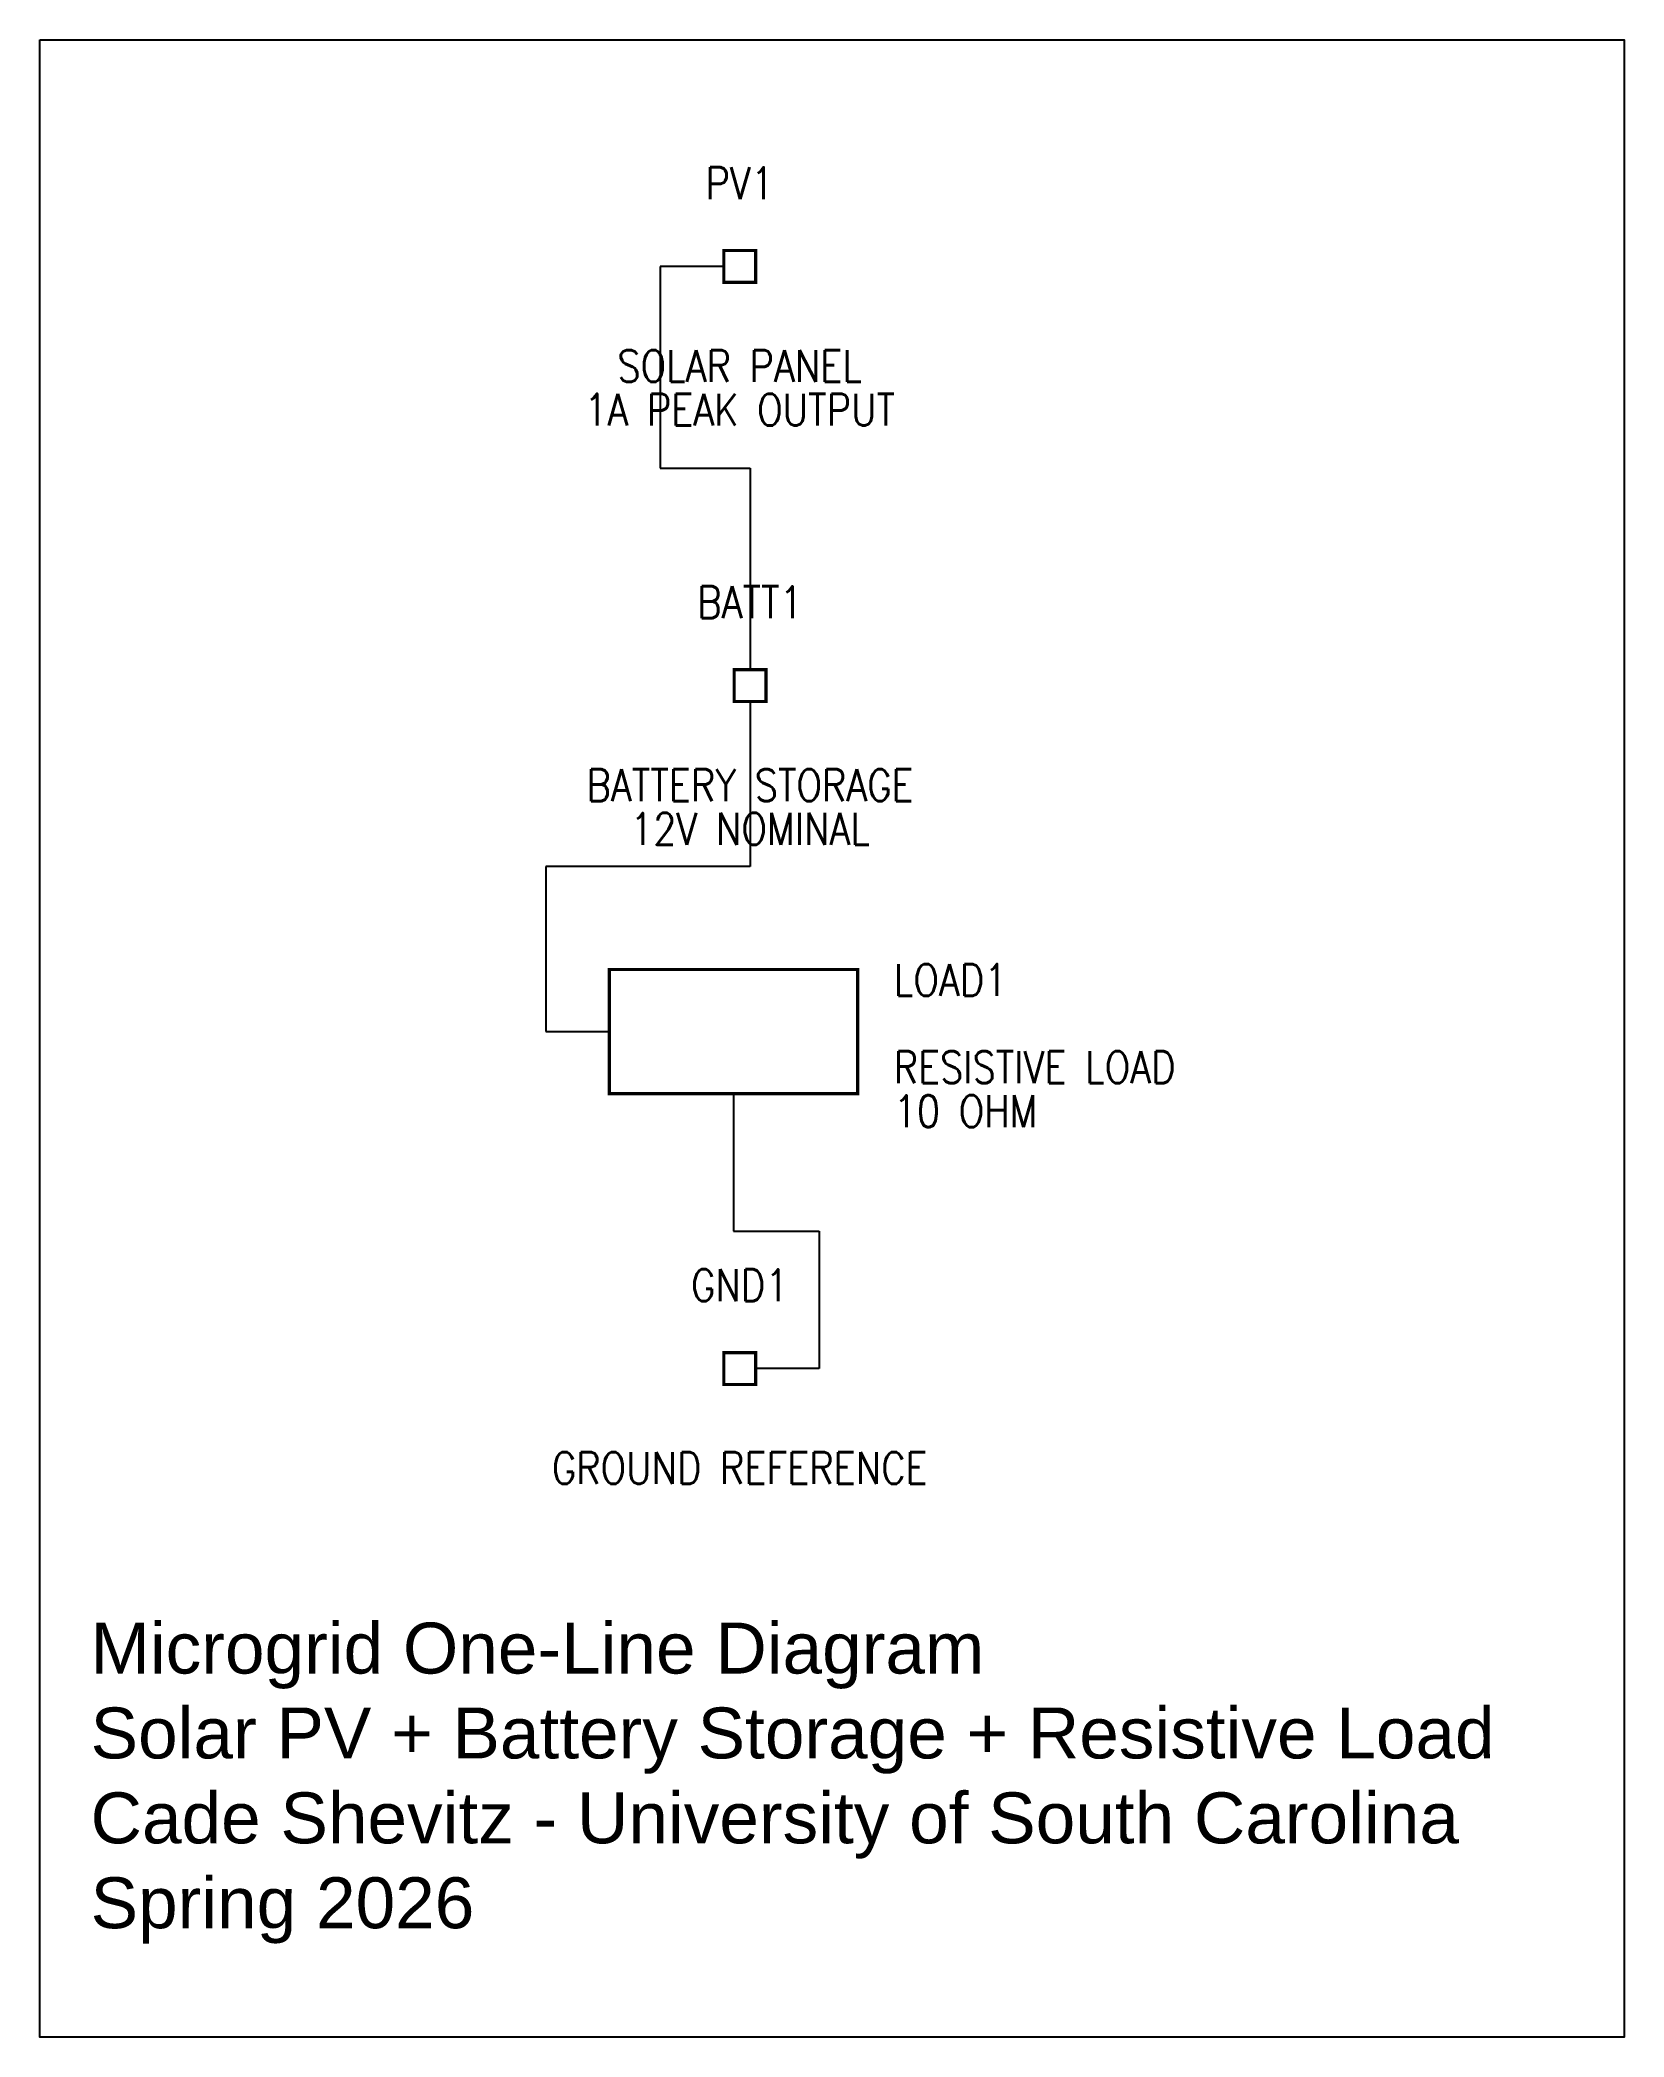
# Model space of a CAD drawing. Header units: inches. Extents: x 1.4 to 7.62, y 29.8 to 37.64.
import ezdxf
from ezdxf.enums import TextEntityAlignment as Align

# ---------------------------------------------------------------- set-up
doc = ezdxf.new("R2010")
doc.units = ezdxf.units.IN
doc.header["$MEASUREMENT"] = 0
for name, color, linetype in [('DESC', 150, 'Continuous'), ('LOC', 8, 'Continuous'), ('SYMS', 7, 'Continuous'), ('WIRES', 7, 'Continuous')]:
    doc.layers.add(name, color=color, linetype=linetype)
doc.styles.get("Standard").update_dxf_attribs({"font": 'arial.ttf'})
doc.styles.add('WD', font='romans.shx')

# ---------------------------------------------------------------- blocks, each defined once
blk = doc.blocks.new('HDV1_1-')
at = {"const_width": 0.0125}
blk.add_lwpolyline([(0, 0.2437), (0.975, 0.2437), (0.975, -0.2437), (0, -0.2437)], close=True, dxfattribs=at)
at = {"style": 'WD', "width": 0.85}
for tag, p in [('INST', (1.1162, 0.3095)), ('LOC', (1.1162, 0.1399)), ('TAG1', (1.1162, -0.0313)), ('DESC1', (1.1162, -0.2024)), ('DESC2', (1.1162, -0.3749)), ('DESC3', (1.1162, -0.5474)), ('RATING3', (1.1162, -0.7199)), ('RATING4', (1.1162, -0.8824)), ('WDTAGALT', (1.1162, -1.0449))]:
    blk.add_attdef(tag, p, '', height=0.125, dxfattribs=at)
at = {"linetype": 'Continuous', "style": 'WD', "width": 0.85, "flags": 8}
blk.add_attdef('TERM01', text='', height=0.125, dxfattribs=at).set_placement((-0.0387, 0.0729), align=Align.RIGHT)
at = {"style": 'WD', "flags": 9}
blk.add_attdef('WDBLKNAM', text='', height=0.01, dxfattribs=at).set_placement((0.1312, 0.1999), align=Align.RIGHT)
blk.add_attdef('FAMILY', text='', height=0.01, dxfattribs=at).set_placement((0.1822, 0.1698), align=Align.CENTER)
at = {"linetype": 'Continuous', "style": 'WD', "flags": 1}
for tag, p in [('CAT', (0.1875, 0.1593)), ('MFG', (0.1875, 0.1404))]:
    blk.add_attdef(tag, text='', height=0.01, dxfattribs=at).set_placement(p, align=Align.MIDDLE)
at = {"linetype": 'Continuous', "style": 'WD', "flags": 9}
for tag, p in [('ASSYCODE', (0.1875, 0.125)), ('WDTYPE', (0.1919, 0.0868))]:
    blk.add_attdef(tag, text='', height=0.01, dxfattribs=at).set_placement(p, align=Align.CENTER)
at = {"style": 'WD', "width": 0.8}
blk.add_attdef('RATING1', text='', height=0.1, dxfattribs=at).set_placement((0.5125, 0), align=Align.CENTER)
at = {"style": 'WD', "flags": 1}
for tag, p in [('X4TERM01', (0, 0)), ('X8TERM04', (0.4875, -0.2437))]:
    blk.add_attdef(tag, p, '', height=0.0125, dxfattribs=at)
at = {"style": 'WD', "width": 0.8}
blk.add_attdef('RATING2', text='', height=0.1, dxfattribs=at).set_placement((0.5125, -0.0313), align=Align.TOP_CENTER)
at = {"linetype": 'Continuous', "style": 'WD', "width": 0.85, "flags": 8}
blk.add_attdef('TERM04', (-0.105, -0.4138), '', height=0.125, dxfattribs=at)
blk = doc.blocks.new('HT0001_1-')
at = {"const_width": 0.0125}
blk.add_lwpolyline([(0.0625, -0.0625), (-0.0625, -0.0625), (-0.0625, 0.0625), (0.0625, 0.0625)], close=True, dxfattribs=at)
at = {"style": 'WD', "width": 0.85}
for tag, p in [('INST', (0, 0.4185)), ('LOC', (0, 0.265)), ('TAGSTRIP', (0.0019, -0.2794)), ('DESC1', (0, -0.4531)), ('DESC2', (0, -0.625)), ('DESC3', (0, -0.7969))]:
    blk.add_attdef(tag, text='', height=0.125, dxfattribs=at).set_placement(p, align=Align.CENTER)
at = {"linetype": 'Continuous', "style": 'WD', "width": 0.85}
blk.add_attdef('CNT', text='', height=0.125, dxfattribs=at).set_placement((0.0024, 0.1142), align=Align.CENTER)
at = {"style": 'WD', "flags": 1}
for tag, p, height in [('X2PIN01', (0.0326, 0.0839), 0.0125), ('X4TERM01', (-0.0625, 0), 0.0125), ('X4TERMDESC01', (-0.0552, -0.0229), 0.025), ('X2TERMDESC01', (-0.006, 0.0287), 0.025), ('STRIPSEQ', (0, 0), 0.00125), ('X2TERM01', (0, 0.0625), 0.0125), ('X1TERMDESC01', (0.0393, 0.007), 0.025), ('X1TERM01', (0.0625, 0), 0.0125), ('X1PIN01', (0.0868, 0.0164), 0.0125), ('X4PIN01', (-0.1138, -0.0375), 0.0125), ('LINKTERM', (0, -0.0019), 0.00125), ('X8TERM01', (0, -0.0625), 0.0125), ('X8TERMDESC01', (0, -0.0535), 0.025), ('X8PIN01', (0.0256, -0.0962), 0.0125)]:
    blk.add_attdef(tag, p, '', height=height, dxfattribs=at)
at = {"linetype": 'Continuous', "style": 'WD', "width": 0.8, "flags": 1}
blk.add_attdef('MFG', text='', height=0.1094, dxfattribs=at).set_placement((0.0882, -0.4063), align=Align.RIGHT)
at = {"style": 'WD', "width": 0.7, "flags": 1}
blk.add_attdef('ASSYCODE', (0.0625, -0.2812), '', height=0.01, dxfattribs=at)
at = {"style": 'WD', "flags": 9}
for tag, p in [('WDTYPE', (0.1212, -0.2626)), ('WDBLKNAM', (0.0587, -0.5751))]:
    blk.add_attdef(tag, text='', height=0.01, dxfattribs=at).set_placement(p, align=Align.RIGHT)
at = {"linetype": 'Continuous', "style": 'WD', "width": 0.8, "flags": 1}
blk.add_attdef('CAT', (-0.1305, -0.5625), '', height=0.1094, dxfattribs=at)

msp = doc.modelspace()

# ---------------------------------------------------------------- linework, layer by layer
msp.add_lwpolyline([(1.3982, 37.6426), (7.6181, 37.6426), (7.6181, 29.7997), (1.3982, 29.7997)], close=True)
at = {"layer": 'WIRES'}
for p, q in [((4.0834, 36.753), (3.8334, 36.753)), ((3.8334, 36.753), (3.8334, 35.9612)), ((3.8334, 35.9612), (4.1866, 35.9612)), ((4.1866, 35.9612), (4.1866, 35.1695)), ((4.1866, 35.0445), (4.1866, 34.3965)), ((4.1866, 34.3965), (3.3842, 34.3965)), ((3.3842, 34.3965), (3.3842, 33.7485)), ((3.3842, 33.7485), (3.6342, 33.7485)), ((4.1217, 33.5048), (4.1217, 32.965)), ((4.1217, 32.965), (4.4584, 32.965)), ((4.4584, 32.965), (4.4584, 32.4251)), ((4.4584, 32.4251), (4.2084, 32.4251))]:
    msp.add_line(p, q, dxfattribs=at)

# ---------------------------------------------------------------- block references
at = {"layer": 'SYMS'}
ref = msp.add_blockref('HT0001_1-', (4.1459, 36.753), dxfattribs=at)
ref.add_attrib('LOC', 'PV1', dxfattribs={"layer": 'LOC', "height": 0.125, "style": 'WD', "width": 0.85}).set_placement((4.1459, 37.0179), align=Align.CENTER)
ref.add_attrib('DESC1', 'SOLAR PANEL', dxfattribs={"layer": 'DESC', "height": 0.125, "style": 'WD', "width": 0.85}).set_placement((4.1459, 36.2998), align=Align.CENTER)
ref.add_attrib('DESC2', '1A PEAK OUTPUT', dxfattribs={"layer": 'DESC', "height": 0.125, "style": 'WD', "width": 0.85}).set_placement((4.1459, 36.128), align=Align.CENTER)
ref = msp.add_blockref('HT0001_1-', (4.1866, 35.107), dxfattribs=at)
ref.add_attrib('LOC', 'BATT1', dxfattribs={"layer": 'LOC', "height": 0.125, "style": 'WD', "width": 0.85}).set_placement((4.1866, 35.372), align=Align.CENTER)
ref.add_attrib('DESC1', 'BATTERY STORAGE', dxfattribs={"layer": 'DESC', "height": 0.125, "style": 'WD', "width": 0.85}).set_placement((4.1866, 34.6538), align=Align.CENTER)
ref.add_attrib('DESC2', '12V NOMINAL', dxfattribs={"layer": 'DESC', "height": 0.125, "style": 'WD', "width": 0.85}).set_placement((4.1866, 34.482), align=Align.CENTER)
ref = msp.add_blockref('HDV1_1-', (3.6342, 33.7485), dxfattribs=at)
ref.add_attrib('LOC', 'LOAD1', (4.7504, 33.8884), dxfattribs={"layer": 'LOC', "height": 0.125, "style": 'WD', "width": 0.85})
ref.add_attrib('DESC1', 'RESISTIVE LOAD', (4.7504, 33.5461), dxfattribs={"layer": 'DESC', "height": 0.125, "style": 'WD', "width": 0.85})
ref.add_attrib('DESC2', '10 OHM', (4.7504, 33.3736), dxfattribs={"layer": 'DESC', "height": 0.125, "style": 'WD', "width": 0.85})
ref = msp.add_blockref('HT0001_1-', (4.1459, 32.4251), dxfattribs=at)
ref.add_attrib('LOC', 'GND1', dxfattribs={"layer": 'LOC', "height": 0.125, "style": 'WD', "width": 0.85}).set_placement((4.1459, 32.6901), align=Align.CENTER)
ref.add_attrib('DESC1', 'GROUND REFERENCE', dxfattribs={"layer": 'DESC', "height": 0.125, "style": 'WD', "width": 0.85}).set_placement((4.1459, 31.972), align=Align.CENTER)

# ---------------------------------------------------------------- texts
at = {"insert": (1.5971, 31.4273), "char_height": 0.2, "attachment_point": 1}
msp.add_mtext_dynamic_manual_height_columns('Microgrid One-Line Diagram \\PSolar PV + Battery Storage + Resistive Load \\PCade Shevitz - University of South Carolina \\PSpring 2026', width=6.275982, gutter_width=1, heights=[0], dxfattribs=at)

doc.saveas('drawing.dxf')
